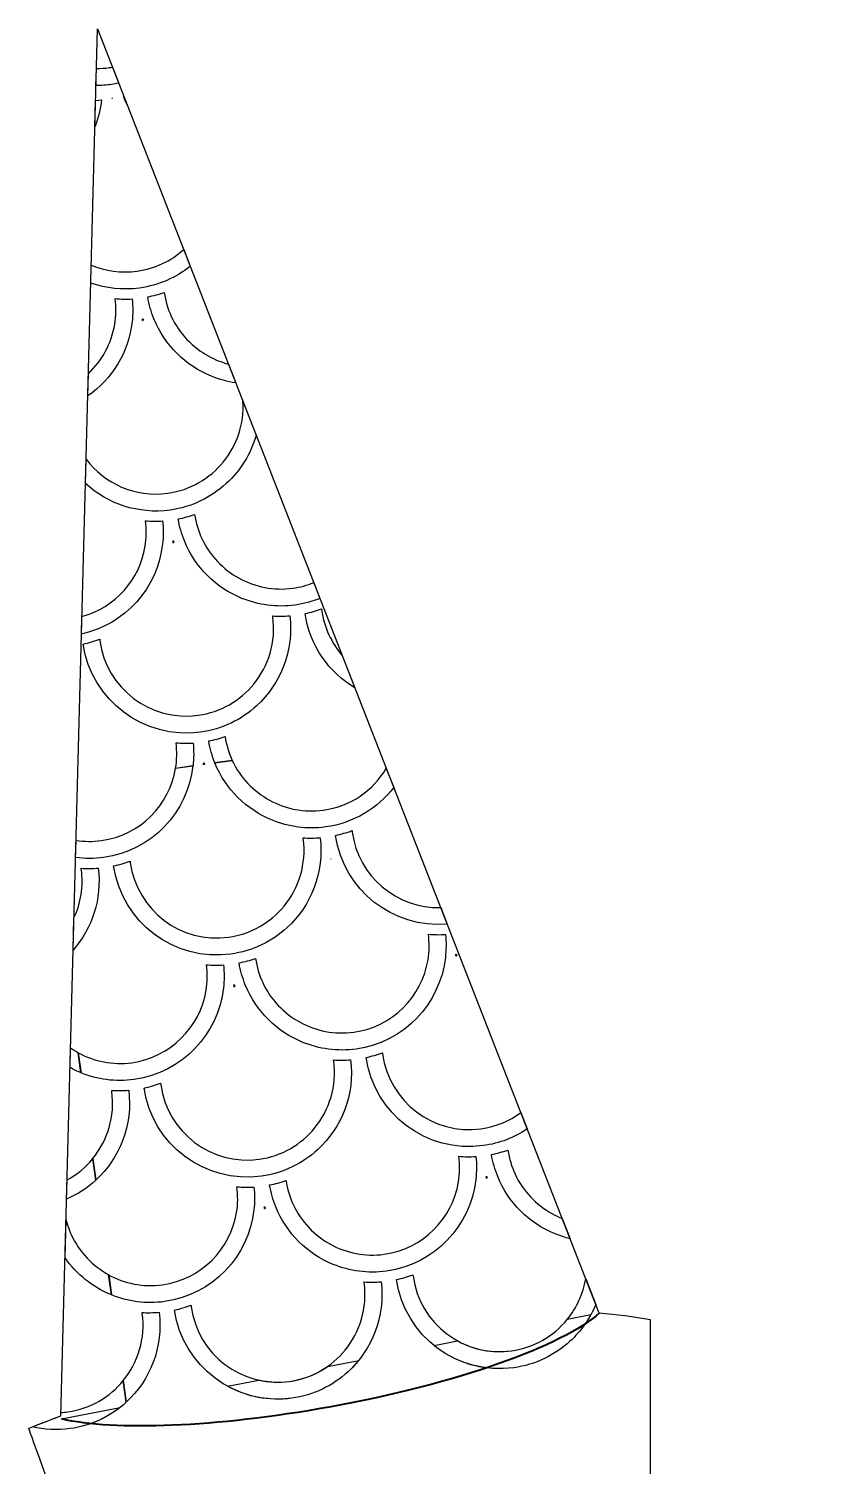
# Model space of a CAD drawing. Header units: millimetres. Extents: x -101 to 196, y -76 to 155.
# Drawn here: x 81.1 to 109, y 38.2 to 88.6 of the extents above; entities that cross this region are included whole.
import ezdxf

# ---------------------------------------------------------------- set-up
doc = ezdxf.new("R2010")
doc.units = ezdxf.units.MM
doc.header["$MEASUREMENT"] = 0
doc.layers.add('Capa 1', color=7, linetype='Continuous')

msp = doc.modelspace()

# ---------------------------------------------------------------- linework, layer by layer
at = {"layer": 'Capa 1', "color": 7}
msp.add_open_spline([(101.0915, 43.6008), (101.0915, 43.6008), (83.5178, 88.5625), (83.5178, 88.5625), (83.5178, 88.5625), (83.5178, 88.5625), (82.2351, 39.9936), (82.2351, 39.9936), (82.2351, 39.9936), (81.5177, 39.7235), (81.1096, 39.5536), (81.1096, 39.5536), (81.1096, 39.5536), (81.1096, 39.5537), (81.1096, 39.5536), (83.2878, 33.5646), (83.2878, 33.5646), (83.5726, 33.5312), (83.8969, 33.5164), (84.2544, 33.5178), (84.2544, 33.5178), (84.2544, 33.5178), (89.0519, 5.1901), (89.0519, 5.1901), (89.0519, 5.1901), (87.7871, 5.0991), (86.4712, 5.0137), (86.2889, 5.038), (86.2889, 5.038), (88.7327, -1.5551), (88.7327, -1.5551), (88.7327, -1.5551), (88.7327, -1.5551), (88.7327, -1.5551), (89.0189, -1.5742), (89.5426, -1.5891), (89.5426, -1.5891), (89.5426, -1.5891), (97.1742, -41.3032), (97.1742, -41.3032), (97.1742, -41.3032), (97.2788, -42.3728), (98.8213, -43.0054), (99.8805, -43.1657), (99.8805, -43.1657), (99.8805, -43.1657), (102.3533, -43.1656), (102.3533, -43.1656), (102.3533, -43.1656), (103.1722, -43.2549), (103.9525, -43.2453), (104.687, -43.1657), (104.687, -43.1657), (104.687, -43.1657), (166.8236, -43.1656), (166.8236, -43.1656), (166.8236, -43.1656), (166.8236, -43.1656), (166.8236, -43.1646), (166.8236, -43.1646), (166.8236, -43.1646), (168.9945, -43.4017), (171.5685, -43.0267), (174.3454, -41.3032), (174.3454, -41.3032), (174.3454, -41.3032), (181.9771, -1.5891), (181.9771, -1.5891), (181.9771, -1.5891), (182.5008, -1.5742), (182.7869, -1.5551), (182.7869, -1.5551), (182.7869, -1.5551), (182.7869, -1.5551), (182.7869, -1.5551), (185.2307, 5.038), (185.2307, 5.038), (185.0485, 5.0137), (183.7326, 5.099), (182.4677, 5.1901), (182.4677, 5.1901), (182.4677, 5.1901), (187.2655, 33.5179), (187.2655, 33.5179), (187.2655, 33.5179), (187.6229, 33.5165), (187.947, 33.5311), (188.2318, 33.5646), (188.2318, 33.5646), (190.4103, 39.5537), (190.4101, 39.5536), (190.4101, 39.5536), (190.4101, 39.5536), (190.4103, 39.5537), (190.002, 39.7235), (189.2846, 39.9935), (189.2846, 39.9935), (189.2846, 39.9935), (188.0021, 88.5625), (188.0021, 88.5625), (188.0021, 88.5625), (188.0021, 88.5625), (170.4282, 43.6008), (170.4282, 43.6008), (170.4282, 43.6008), (169.8131, 43.5511), (169.2116, 43.4743), (168.6301, 43.3653), (168.6301, 43.3653), (168.6301, 43.3653), (168.6302, 37.3763), (168.6302, 37.3763), (168.6302, 37.3763), (168.6302, 37.3763), (168.9973, 37.2695), (169.634, 37.0914), (169.634, 37.0914), (169.634, 37.0914), (165.7729, 7.5644), (165.7729, 7.5644), (165.7729, 7.5644), (164.7009, 7.8656), (162.724, 8.446), (162.724, 8.446), (162.724, 8.446), (162.724, 8.446), (163.7881, 0.831), (163.7881, 0.831), (163.7881, 0.831), (163.9961, 0.768), (164.2035, 0.7069), (164.4106, 0.6471), (164.4106, 0.6471), (164.4106, 0.6471), (162.351, -19.3032), (162.351, -19.3032), (162.351, -19.3032), (162.351, -19.3032), (109.1688, -19.3032), (109.1688, -19.3032), (109.1688, -19.3032), (109.1688, -19.3032), (107.109, 0.6471), (107.109, 0.6471), (107.109, 0.6471), (107.3162, 0.7069), (107.5236, 0.7679), (107.7316, 0.8309), (107.7316, 0.8309), (107.7316, 0.8309), (108.7957, 8.4461), (108.7957, 8.4461), (108.7957, 8.4461), (108.7957, 8.4461), (106.8187, 7.8655), (105.7469, 7.5644), (105.7469, 7.5644), (105.7469, 7.5644), (101.8857, 37.0914), (101.8857, 37.0914), (101.8857, 37.0914), (102.5223, 37.2695), (102.8895, 37.3762), (102.8895, 37.3762), (102.8895, 37.3762), (102.8895, 37.3762), (102.8895, 43.3653), (102.8895, 43.3653), (102.8895, 43.3653), (102.308, 43.4744), (101.7066, 43.551), (101.0915, 43.6008)], degree=3, knots=[0, 0, 0, 0, 0.0227273, 0.0227273, 0.0227273, 0.0227273, 0.0454545, 0.0454545, 0.0454545, 0.0454545, 0.0681818, 0.0681818, 0.0681818, 0.0681818, 0.0909091, 0.0909091, 0.0909091, 0.0909091, 0.1136364, 0.1136364, 0.1136364, 0.1136364, 0.1363636, 0.1363636, 0.1363636, 0.1363636, 0.1590909, 0.1590909, 0.1590909, 0.1590909, 0.1818182, 0.1818182, 0.1818182, 0.1818182, 0.2045455, 0.2045455, 0.2045455, 0.2045455, 0.2272727, 0.2272727, 0.2272727, 0.2272727, 0.25, 0.25, 0.25, 0.25, 0.2727273, 0.2727273, 0.2727273, 0.2727273, 0.2954545, 0.2954545, 0.2954545, 0.2954545, 0.3181818, 0.3181818, 0.3181818, 0.3181818, 0.3409091, 0.3409091, 0.3409091, 0.3409091, 0.3636364, 0.3636364, 0.3636364, 0.3636364, 0.3863636, 0.3863636, 0.3863636, 0.3863636, 0.4090909, 0.4090909, 0.4090909, 0.4090909, 0.4318182, 0.4318182, 0.4318182, 0.4318182, 0.4545455, 0.4545455, 0.4545455, 0.4545455, 0.4772727, 0.4772727, 0.4772727, 0.4772727, 0.5, 0.5, 0.5, 0.5, 0.5227273, 0.5227273, 0.5227273, 0.5227273, 0.5454545, 0.5454545, 0.5454545, 0.5454545, 0.5681818, 0.5681818, 0.5681818, 0.5681818, 0.5909091, 0.5909091, 0.5909091, 0.5909091, 0.6136364, 0.6136364, 0.6136364, 0.6136364, 0.6363636, 0.6363636, 0.6363636, 0.6363636, 0.6590909, 0.6590909, 0.6590909, 0.6590909, 0.6818182, 0.6818182, 0.6818182, 0.6818182, 0.7045455, 0.7045455, 0.7045455, 0.7045455, 0.7272727, 0.7272727, 0.7272727, 0.7272727, 0.75, 0.75, 0.75, 0.75, 0.7727273, 0.7727273, 0.7727273, 0.7727273, 0.7954545, 0.7954545, 0.7954545, 0.7954545, 0.8181818, 0.8181818, 0.8181818, 0.8181818, 0.8409091, 0.8409091, 0.8409091, 0.8409091, 0.8636364, 0.8636364, 0.8636364, 0.8636364, 0.8863636, 0.8863636, 0.8863636, 0.8863636, 0.9090909, 0.9090909, 0.9090909, 0.9090909, 0.9318182, 0.9318182, 0.9318182, 0.9318182, 0.9545455, 0.9545455, 0.9545455, 0.9545455, 1, 1, 1, 1], dxfattribs=at)
at = {"layer": 'Capa 1', "lineweight": 9}
msp.add_open_spline([(101.0915, 43.6008), (101.0915, 43.6008), (83.5178, 88.5625), (83.5178, 88.5625), (83.5178, 88.5625), (83.5178, 88.5625), (82.2351, 39.9936), (82.2351, 39.9936), (82.2351, 39.9936), (81.5177, 39.7235), (81.1096, 39.5536), (81.1096, 39.5536), (81.1096, 39.5536), (81.1096, 39.5536), (81.1096, 39.5536), (83.2878, 33.5646), (83.2878, 33.5646), (83.5726, 33.5312), (83.8969, 33.5164), (84.2544, 33.5178), (84.2544, 33.5178), (84.2544, 33.5178), (89.0519, 5.1901), (89.0519, 5.1901), (89.0519, 5.1901), (87.7871, 5.0991), (86.4712, 5.0137), (86.2889, 5.038), (86.2889, 5.038), (88.7327, -1.5551), (88.7327, -1.5551), (88.7327, -1.5551), (88.7327, -1.5551), (88.7327, -1.5551), (89.0189, -1.5742), (89.5426, -1.5891), (89.5426, -1.5891), (89.5426, -1.5891), (97.1742, -41.3032), (97.1742, -41.3032), (97.1742, -41.3032), (97.2788, -42.3728), (98.8213, -43.0054), (99.8805, -43.1657), (99.8805, -43.1657), (99.8805, -43.1657), (102.3533, -43.1656), (102.3533, -43.1656), (102.3533, -43.1656), (103.1722, -43.2549), (103.9525, -43.2453), (104.687, -43.1657), (104.687, -43.1657), (104.687, -43.1657), (166.8236, -43.1656), (166.8236, -43.1656), (166.8236, -43.1656), (166.8236, -43.1656), (166.8236, -43.1646), (166.8236, -43.1646), (166.8236, -43.1646), (168.9945, -43.4017), (171.5685, -43.0267), (174.3454, -41.3032), (174.3454, -41.3032), (174.3454, -41.3032), (181.9771, -1.5891), (181.9771, -1.5891), (181.9771, -1.5891), (182.5008, -1.5742), (182.7869, -1.5551), (182.7869, -1.5551), (182.7869, -1.5551), (182.7869, -1.5551), (182.7869, -1.5551), (185.2307, 5.038), (185.2307, 5.038), (185.0485, 5.0137), (183.7326, 5.099), (182.4677, 5.1901), (182.4677, 5.1901), (182.4677, 5.1901), (187.2655, 33.5179), (187.2655, 33.5179), (187.2655, 33.5179), (187.6229, 33.5165), (187.947, 33.5311), (188.2318, 33.5646), (188.2318, 33.5646), (190.4103, 39.5537), (190.4101, 39.5536), (190.4101, 39.5536), (190.4101, 39.5536), (190.4101, 39.5536), (190.002, 39.7235), (189.2846, 39.9935), (189.2846, 39.9935), (189.2846, 39.9935), (188.0021, 88.5625), (188.0021, 88.5625), (188.0021, 88.5625), (188.0021, 88.5625), (170.4282, 43.6008), (170.4282, 43.6008), (170.4282, 43.6008), (169.8131, 43.5511), (169.2116, 43.4743), (168.6301, 43.3653), (168.6301, 43.3653), (168.6301, 43.3653), (168.6302, 37.3763), (168.6302, 37.3763), (168.6302, 37.3763), (168.6302, 37.3763), (168.9973, 37.2695), (169.634, 37.0914), (169.634, 37.0914), (169.634, 37.0914), (165.7729, 7.5644), (165.7729, 7.5644), (165.7729, 7.5644), (164.7009, 7.8656), (162.724, 8.446), (162.724, 8.446), (162.724, 8.446), (162.724, 8.446), (163.7881, 0.831), (163.7881, 0.831), (163.7881, 0.831), (163.9961, 0.768), (164.2035, 0.7069), (164.4106, 0.6471), (164.4106, 0.6471), (164.4106, 0.6471), (162.351, -19.3032), (162.351, -19.3032), (162.351, -19.3032), (162.351, -19.3032), (109.1688, -19.3032), (109.1688, -19.3032), (109.1688, -19.3032), (109.1688, -19.3032), (107.109, 0.6471), (107.109, 0.6471), (107.109, 0.6471), (107.3162, 0.7069), (107.5236, 0.7679), (107.7316, 0.8309), (107.7316, 0.8309), (107.7316, 0.8309), (108.7957, 8.4461), (108.7957, 8.4461), (108.7957, 8.4461), (108.7957, 8.4461), (106.8187, 7.8655), (105.7469, 7.5644), (105.7469, 7.5644), (105.7469, 7.5644), (101.8857, 37.0914), (101.8857, 37.0914), (101.8857, 37.0914), (102.5223, 37.2695), (102.8895, 37.3762), (102.8895, 37.3762), (102.8895, 37.3762), (102.8895, 37.3762), (102.8895, 43.3653), (102.8895, 43.3653), (102.8895, 43.3653), (102.308, 43.4744), (101.7066, 43.551), (101.0915, 43.6008)], degree=3, knots=[0, 0, 0, 0, 0.0227273, 0.0227273, 0.0227273, 0.0227273, 0.0454545, 0.0454545, 0.0454545, 0.0454545, 0.0681818, 0.0681818, 0.0681818, 0.0681818, 0.0909091, 0.0909091, 0.0909091, 0.0909091, 0.1136364, 0.1136364, 0.1136364, 0.1136364, 0.1363636, 0.1363636, 0.1363636, 0.1363636, 0.1590909, 0.1590909, 0.1590909, 0.1590909, 0.1818182, 0.1818182, 0.1818182, 0.1818182, 0.2045455, 0.2045455, 0.2045455, 0.2045455, 0.2272727, 0.2272727, 0.2272727, 0.2272727, 0.25, 0.25, 0.25, 0.25, 0.2727273, 0.2727273, 0.2727273, 0.2727273, 0.2954545, 0.2954545, 0.2954545, 0.2954545, 0.3181818, 0.3181818, 0.3181818, 0.3181818, 0.3409091, 0.3409091, 0.3409091, 0.3409091, 0.3636364, 0.3636364, 0.3636364, 0.3636364, 0.3863636, 0.3863636, 0.3863636, 0.3863636, 0.4090909, 0.4090909, 0.4090909, 0.4090909, 0.4318182, 0.4318182, 0.4318182, 0.4318182, 0.4545455, 0.4545455, 0.4545455, 0.4545455, 0.4772727, 0.4772727, 0.4772727, 0.4772727, 0.5, 0.5, 0.5, 0.5, 0.5227273, 0.5227273, 0.5227273, 0.5227273, 0.5454545, 0.5454545, 0.5454545, 0.5454545, 0.5681818, 0.5681818, 0.5681818, 0.5681818, 0.5909091, 0.5909091, 0.5909091, 0.5909091, 0.6136364, 0.6136364, 0.6136364, 0.6136364, 0.6363636, 0.6363636, 0.6363636, 0.6363636, 0.6590909, 0.6590909, 0.6590909, 0.6590909, 0.6818182, 0.6818182, 0.6818182, 0.6818182, 0.7045455, 0.7045455, 0.7045455, 0.7045455, 0.7272727, 0.7272727, 0.7272727, 0.7272727, 0.75, 0.75, 0.75, 0.75, 0.7727273, 0.7727273, 0.7727273, 0.7727273, 0.7954545, 0.7954545, 0.7954545, 0.7954545, 0.8181818, 0.8181818, 0.8181818, 0.8181818, 0.8409091, 0.8409091, 0.8409091, 0.8409091, 0.8636364, 0.8636364, 0.8636364, 0.8636364, 0.8863636, 0.8863636, 0.8863636, 0.8863636, 0.9090909, 0.9090909, 0.9090909, 0.9090909, 0.9318182, 0.9318182, 0.9318182, 0.9318182, 0.9545455, 0.9545455, 0.9545455, 0.9545455, 1, 1, 1, 1], dxfattribs=at)
at = {"layer": 'Capa 1'}
for points, knots in [([(84.0435, 87.2175), (84.0072, 87.2111), (83.9707, 87.2055), (83.9339, 87.2004), (83.9339, 87.2004), (83.7816, 87.1795), (83.6303, 87.1703), (83.4811, 87.1719), (83.4811, 87.1719), (83.4811, 87.1719), (83.4653, 86.5762), (83.4653, 86.5762), (83.4653, 86.5762), (83.6464, 86.5738), (83.83, 86.5848), (84.0149, 86.6102), (84.0149, 86.6102), (84.0991, 86.6218), (84.1821, 86.6361), (84.2641, 86.6531), (84.2641, 86.6531), (84.2641, 86.6531), (84.0435, 87.2175), (84.0435, 87.2175)], [0, 0, 0, 0, 0.1428571, 0.1428571, 0.1428571, 0.1428571, 0.2857143, 0.2857143, 0.2857143, 0.2857143, 0.4285714, 0.4285714, 0.4285714, 0.4285714, 0.5714286, 0.5714286, 0.5714286, 0.5714286, 0.7142857, 0.7142857, 0.7142857, 0.7142857, 1, 1, 1, 1]), ([(83.6642, 86.0762), (83.6642, 86.0762), (83.4514, 86.047), (83.4514, 86.047), (83.4514, 86.047), (83.4514, 86.047), (83.4272, 85.1334), (83.4272, 85.1334), (83.4272, 85.1334), (83.5464, 85.4321), (83.6273, 85.7487), (83.6642, 86.0762)], [0, 0, 0, 0, 0.25, 0.25, 0.25, 0.25, 0.5, 0.5, 0.5, 0.5, 1, 1, 1, 1]), ([(84.0294, 86.1262), (84.0295, 86.1258), (84.0294, 86.1255), (84.0294, 86.1253), (84.0294, 86.1253), (84.0365, 86.1262), (84.0425, 86.128), (84.0492, 86.1289), (84.0492, 86.1289), (84.0492, 86.1289), (84.0294, 86.1262), (84.0294, 86.1262)], [0, 0, 0, 0, 0.25, 0.25, 0.25, 0.25, 0.5, 0.5, 0.5, 0.5, 1, 1, 1, 1]), ([(84.4476, 86.1836), (84.4476, 86.1836), (84.4303, 86.1812), (84.4303, 86.1812), (84.4303, 86.1812), (84.4691, 86.0854), (84.5118, 85.9918), (84.5582, 85.9006), (84.5582, 85.9006), (84.5582, 85.9006), (84.4476, 86.1836), (84.4476, 86.1836)], [0, 0, 0, 0, 0.25, 0.25, 0.25, 0.25, 0.5, 0.5, 0.5, 0.5, 1, 1, 1, 1]), ([(83.2826, 79.6573), (83.8137, 79.4696), (84.3964, 79.4023), (84.9931, 79.4842), (84.9931, 79.4842), (85.6679, 79.5769), (86.2729, 79.8491), (86.7689, 80.2448), (86.7689, 80.2448), (86.7689, 80.2448), (86.5393, 80.8321), (86.5393, 80.8321), (86.5393, 80.8321), (86.1003, 80.4354), (85.543, 80.161), (84.9121, 80.0744), (84.9121, 80.0744), (84.344, 79.9964), (83.791, 80.0799), (83.2993, 80.2895), (83.2993, 80.2895), (83.2993, 80.2895), (83.2826, 79.6573), (83.2826, 79.6573)], [0, 0, 0, 0, 0.1428571, 0.1428571, 0.1428571, 0.1428571, 0.2857143, 0.2857143, 0.2857143, 0.2857143, 0.4285714, 0.4285714, 0.4285714, 0.4285714, 0.5714286, 0.5714286, 0.5714286, 0.5714286, 0.7142857, 0.7142857, 0.7142857, 0.7142857, 1, 1, 1, 1]), ([(84.7316, 78.3003), (84.7611, 78.5626), (84.7632, 78.8307), (84.7334, 79.1032), (84.7334, 79.1032), (84.5316, 79.0914), (84.3321, 79.094), (84.1358, 79.1117), (84.1358, 79.1117), (84.1757, 78.8067), (84.1698, 78.5059), (84.1231, 78.2167), (84.1231, 78.2167), (84.0133, 77.546), (83.6825, 76.9383), (83.1988, 76.4828), (83.1988, 76.4828), (83.1988, 76.4828), (83.1782, 75.7035), (83.1782, 75.7035), (83.1782, 75.7035), (84.035, 76.2967), (84.6122, 77.2417), (84.7316, 78.3003)], [0, 0, 0, 0, 0.1428571, 0.1428571, 0.1428571, 0.1428571, 0.2857143, 0.2857143, 0.2857143, 0.2857143, 0.4285714, 0.4285714, 0.4285714, 0.4285714, 0.5714286, 0.5714286, 0.5714286, 0.5714286, 0.7142857, 0.7142857, 0.7142857, 0.7142857, 1, 1, 1, 1]), ([(88.1069, 76.8213), (87.8649, 76.8853), (87.6333, 76.9785), (87.4164, 77.0968), (87.4164, 77.0968), (86.8498, 77.4069), (86.3849, 77.8897), (86.1062, 78.4889), (86.1062, 78.4889), (85.9853, 78.7497), (85.9005, 79.032), (85.8557, 79.3305), (85.8557, 79.3305), (85.6709, 79.2643), (85.4779, 79.2143), (85.2799, 79.1752), (85.2799, 79.1752), (85.3251, 78.9061), (85.3994, 78.6489), (85.4976, 78.4053), (85.4976, 78.4053), (85.8734, 77.4791), (86.6086, 76.7586), (87.513, 76.3928), (87.513, 76.3928), (87.784, 76.2833), (88.0695, 76.2048), (88.3646, 76.1621), (88.3646, 76.1621), (88.3646, 76.1621), (88.1069, 76.8213), (88.1069, 76.8213)], [0, 0, 0, 0, 0.1111111, 0.1111111, 0.1111111, 0.1111111, 0.2222222, 0.2222222, 0.2222222, 0.2222222, 0.3333333, 0.3333333, 0.3333333, 0.3333333, 0.4444444, 0.4444444, 0.4444444, 0.4444444, 0.5555556, 0.5555556, 0.5555556, 0.5555556, 0.6666667, 0.6666667, 0.6666667, 0.6666667, 0.7777778, 0.7777778, 0.7777778, 0.7777778, 1, 1, 1, 1]), ([(85.1318, 78.356), (85.1234, 78.3784), (85.113, 78.399), (85.1047, 78.4214), (85.1047, 78.4214), (85.1039, 78.3973), (85.0994, 78.3742), (85.0968, 78.3503), (85.0968, 78.3503), (85.0968, 78.3503), (85.1168, 78.3532), (85.1168, 78.3532), (85.1168, 78.3532), (85.1219, 78.3538), (85.1266, 78.3551), (85.1318, 78.356)], [0, 0, 0, 0, 0.2, 0.2, 0.2, 0.2, 0.4, 0.4, 0.4, 0.4, 0.6, 0.6, 0.6, 0.6, 1, 1, 1, 1]), ([(85.0968, 78.3505), (85.0968, 78.3501), (85.0968, 78.3498), (85.0969, 78.3494), (85.0969, 78.3494), (85.1041, 78.3505), (85.11, 78.3521), (85.1167, 78.3531), (85.1167, 78.3531), (85.1167, 78.3531), (85.0968, 78.3505), (85.0968, 78.3505)], [0, 0, 0, 0, 0.25, 0.25, 0.25, 0.25, 0.5, 0.5, 0.5, 0.5, 1, 1, 1, 1]), ([(83.0971, 72.6337), (83.8704, 71.9261), (84.9408, 71.5547), (86.0606, 71.7084), (86.0606, 71.7084), (86.8253, 71.8135), (87.5005, 72.149), (88.0291, 72.6337), (88.0291, 72.6337), (88.5269, 73.0897), (88.8932, 73.6781), (89.0791, 74.334), (89.0791, 74.334), (89.0791, 74.334), (88.6167, 75.517), (88.6167, 75.517), (88.6167, 75.517), (88.6662, 74.722), (88.4013, 73.9706), (87.9252, 73.3904), (87.9252, 73.3904), (87.4533, 72.8155), (86.7749, 72.4079), (85.9795, 72.2987), (85.9795, 72.2987), (84.842, 72.1425), (83.765, 72.6333), (83.1197, 73.4892), (83.1197, 73.4892), (83.1197, 73.4892), (83.0971, 72.6337), (83.0971, 72.6337)], [0, 0, 0, 0, 0.1111111, 0.1111111, 0.1111111, 0.1111111, 0.2222222, 0.2222222, 0.2222222, 0.2222222, 0.3333333, 0.3333333, 0.3333333, 0.3333333, 0.4444444, 0.4444444, 0.4444444, 0.4444444, 0.5555556, 0.5555556, 0.5555556, 0.5555556, 0.6666667, 0.6666667, 0.6666667, 0.6666667, 0.7777778, 0.7777778, 0.7777778, 0.7777778, 1, 1, 1, 1]), ([(86.9232, 71.5548), (86.7384, 71.4885), (86.5454, 71.4387), (86.3473, 71.3994), (86.3473, 71.3994), (86.3925, 71.1303), (86.4668, 70.8731), (86.565, 70.6295), (86.565, 70.6295), (86.9408, 69.7034), (87.676, 68.9829), (88.5804, 68.6171), (88.5804, 68.6171), (89.1526, 68.3857), (89.7893, 68.293), (90.4447, 68.383), (90.4447, 68.383), (90.7502, 68.4249), (91.0414, 68.5038), (91.3148, 68.614), (91.3148, 68.614), (91.3148, 68.614), (91.0981, 69.1686), (91.0981, 69.1686), (91.0981, 69.1686), (90.8675, 69.0752), (90.6215, 69.0085), (90.3637, 68.9731), (90.3637, 68.9731), (89.6897, 68.8806), (89.0386, 69.0183), (88.4838, 69.321), (88.4838, 69.321), (87.9173, 69.6309), (87.4524, 70.1138), (87.1736, 70.7131), (87.1736, 70.7131), (87.0526, 70.974), (86.968, 71.2562), (86.9232, 71.5548)], [0, 0, 0, 0, 0.0909091, 0.0909091, 0.0909091, 0.0909091, 0.1818182, 0.1818182, 0.1818182, 0.1818182, 0.2727273, 0.2727273, 0.2727273, 0.2727273, 0.3636364, 0.3636364, 0.3636364, 0.3636364, 0.4545455, 0.4545455, 0.4545455, 0.4545455, 0.5454545, 0.5454545, 0.5454545, 0.5454545, 0.6363636, 0.6363636, 0.6363636, 0.6363636, 0.7272727, 0.7272727, 0.7272727, 0.7272727, 0.8181818, 0.8181818, 0.8181818, 0.8181818, 1, 1, 1, 1]), ([(85.799, 70.5245), (85.8286, 70.7868), (85.8306, 71.0549), (85.8008, 71.3276), (85.8008, 71.3276), (85.5992, 71.3157), (85.3995, 71.3182), (85.2032, 71.3358), (85.2032, 71.3358), (85.2432, 71.0307), (85.2373, 70.73), (85.1905, 70.4408), (85.1905, 70.4408), (84.9998, 69.2759), (84.1425, 68.3004), (82.9743, 67.9841), (82.9743, 67.9841), (82.9743, 67.9841), (82.958, 67.3672), (82.958, 67.3672), (82.958, 67.3672), (84.5013, 67.7059), (85.6268, 68.9969), (85.799, 70.5245)], [0, 0, 0, 0, 0.1428571, 0.1428571, 0.1428571, 0.1428571, 0.2857143, 0.2857143, 0.2857143, 0.2857143, 0.4285714, 0.4285714, 0.4285714, 0.4285714, 0.5714286, 0.5714286, 0.5714286, 0.5714286, 0.7142857, 0.7142857, 0.7142857, 0.7142857, 1, 1, 1, 1]), ([(86.1993, 70.5801), (86.1908, 70.6025), (86.1805, 70.6231), (86.1721, 70.6456), (86.1721, 70.6456), (86.1713, 70.6217), (86.1668, 70.5986), (86.1642, 70.5745), (86.1642, 70.5745), (86.1642, 70.5745), (86.1842, 70.5773), (86.1842, 70.5773), (86.1842, 70.5773), (86.1893, 70.5781), (86.194, 70.5793), (86.1993, 70.5801)], [0, 0, 0, 0, 0.2, 0.2, 0.2, 0.2, 0.4, 0.4, 0.4, 0.4, 0.6, 0.6, 0.6, 0.6, 1, 1, 1, 1]), ([(86.1642, 70.5745), (86.1642, 70.5745), (86.1643, 70.574), (86.1643, 70.5736), (86.1643, 70.5736), (86.1715, 70.5745), (86.1774, 70.5763), (86.1841, 70.5772), (86.1841, 70.5772), (86.1841, 70.5772), (86.1642, 70.5745), (86.1642, 70.5745)], [0, 0, 0, 0, 0.25, 0.25, 0.25, 0.25, 0.5, 0.5, 0.5, 0.5, 1, 1, 1, 1]), ([(90.2551, 68.0081), (90.0526, 67.9926), (89.8521, 67.9884), (89.6549, 68.0024), (89.6549, 68.0024), (89.6564, 67.9912), (89.6599, 67.9805), (89.6615, 67.9689), (89.6615, 67.9689), (89.7822, 67.0907), (89.5139, 66.2498), (88.9926, 65.6147), (88.9926, 65.6147), (88.5208, 65.0397), (87.8424, 64.6321), (87.047, 64.5229), (87.047, 64.5229), (85.3733, 64.2932), (83.8307, 65.4635), (83.601, 67.1369), (83.601, 67.1369), (83.5986, 67.1542), (83.5982, 67.1713), (83.5966, 67.1885), (83.5966, 67.1885), (83.4104, 67.1179), (83.2171, 67.061), (83.0176, 67.0181), (83.0176, 67.0181), (83.3102, 65.0395), (85.1414, 63.66), (87.128, 63.9327), (87.128, 63.9327), (87.8928, 64.0378), (88.568, 64.3731), (89.0965, 64.8578), (89.0965, 64.8578), (89.9418, 65.632), (90.4084, 66.7886), (90.2551, 68.0081)], [0, 0, 0, 0, 0.0909091, 0.0909091, 0.0909091, 0.0909091, 0.1818182, 0.1818182, 0.1818182, 0.1818182, 0.2727273, 0.2727273, 0.2727273, 0.2727273, 0.3636364, 0.3636364, 0.3636364, 0.3636364, 0.4545455, 0.4545455, 0.4545455, 0.4545455, 0.5454545, 0.5454545, 0.5454545, 0.5454545, 0.6363636, 0.6363636, 0.6363636, 0.6363636, 0.7272727, 0.7272727, 0.7272727, 0.7272727, 0.8181818, 0.8181818, 0.8181818, 0.8181818, 1, 1, 1, 1]), ([(92.0954, 66.6169), (91.7192, 67.05), (91.4603, 67.5936), (91.3765, 68.2043), (91.3765, 68.2043), (91.3741, 68.2216), (91.3744, 68.2388), (91.372, 68.2559), (91.372, 68.2559), (91.1866, 68.1853), (90.9932, 68.1285), (90.7937, 68.0855), (90.7937, 68.0855), (90.9607, 66.9568), (91.6284, 66.0232), (92.5398, 65.4799), (92.5398, 65.4799), (92.5398, 65.4799), (92.0954, 66.6169), (92.0954, 66.6169)], [0, 0, 0, 0, 0.1666667, 0.1666667, 0.1666667, 0.1666667, 0.3333333, 0.3333333, 0.3333333, 0.3333333, 0.5, 0.5, 0.5, 0.5, 0.6666667, 0.6666667, 0.6666667, 0.6666667, 1, 1, 1, 1]), ([(90.6323, 67.2628), (90.6324, 67.2622), (90.6318, 67.2612), (90.6319, 67.2607), (90.6319, 67.2607), (90.6326, 67.261), (90.6325, 67.2608), (90.6329, 67.2608), (90.6329, 67.2608), (90.6329, 67.2614), (90.6323, 67.262), (90.6323, 67.2628)], [0, 0, 0, 0, 0.25, 0.25, 0.25, 0.25, 0.5, 0.5, 0.5, 0.5, 1, 1, 1, 1]), ([(86.2579, 62.6652), (86.2579, 62.6652), (86.8664, 62.7487), (86.8664, 62.7487), (86.8664, 62.7487), (86.896, 63.0111), (86.8981, 63.279), (86.8682, 63.5517), (86.8682, 63.5517), (86.6666, 63.5397), (86.467, 63.5423), (86.2706, 63.56), (86.2706, 63.56), (86.3105, 63.2549), (86.3047, 62.9542), (86.2579, 62.6652)], [0, 0, 0, 0, 0.2, 0.2, 0.2, 0.2, 0.4, 0.4, 0.4, 0.4, 0.6, 0.6, 0.6, 0.6, 1, 1, 1, 1]), ([(87.4149, 63.6236), (87.46, 63.3545), (87.5343, 63.0972), (87.6325, 62.8538), (87.6325, 62.8538), (87.6325, 62.8538), (88.2411, 62.9374), (88.2411, 62.9374), (88.2411, 62.9374), (88.1201, 63.198), (88.0354, 63.4805), (87.9905, 63.7789), (87.9905, 63.7789), (87.8058, 63.7125), (87.6128, 63.6628), (87.4149, 63.6236)], [0, 0, 0, 0, 0.2, 0.2, 0.2, 0.2, 0.4, 0.4, 0.4, 0.4, 0.6, 0.6, 0.6, 0.6, 1, 1, 1, 1]), ([(89.6472, 60.8465), (90.2193, 60.6151), (90.856, 60.5224), (91.5114, 60.6123), (91.5114, 60.6123), (92.4984, 60.7479), (93.3374, 61.2663), (93.9012, 61.997), (93.9012, 61.997), (93.9012, 61.997), (93.6402, 62.6647), (93.6402, 62.6647), (93.6402, 62.6647), (93.1801, 61.8951), (92.3875, 61.3337), (91.4304, 61.2023), (91.4304, 61.2023), (90.7565, 61.1098), (90.1054, 61.2477), (89.5505, 61.5504), (89.5505, 61.5504), (88.984, 61.8603), (88.5191, 62.3432), (88.2403, 62.9425), (88.2403, 62.9425), (88.2403, 62.9425), (87.6319, 62.859), (87.6319, 62.859), (87.6319, 62.859), (88.0075, 61.9327), (88.7428, 61.2122), (89.6472, 60.8465)], [0, 0, 0, 0, 0.1111111, 0.1111111, 0.1111111, 0.1111111, 0.2222222, 0.2222222, 0.2222222, 0.2222222, 0.3333333, 0.3333333, 0.3333333, 0.3333333, 0.4444444, 0.4444444, 0.4444444, 0.4444444, 0.5555556, 0.5555556, 0.5555556, 0.5555556, 0.6666667, 0.6666667, 0.6666667, 0.6666667, 0.7777778, 0.7777778, 0.7777778, 0.7777778, 1, 1, 1, 1]), ([(86.8657, 62.7539), (86.8657, 62.7539), (86.2572, 62.6703), (86.2572, 62.6703), (86.2572, 62.6703), (86.046, 61.3801), (85.0174, 60.3219), (83.654, 60.1348), (83.654, 60.1348), (83.3515, 60.0932), (83.0538, 60.0981), (82.7673, 60.1435), (82.7673, 60.1435), (82.7673, 60.1435), (82.7514, 59.5442), (82.7514, 59.5442), (82.7514, 59.5442), (83.0704, 59.5006), (83.4005, 59.4989), (83.735, 59.5448), (83.735, 59.5448), (85.426, 59.7769), (86.6829, 61.1323), (86.8657, 62.7539)], [0, 0, 0, 0, 0.1428571, 0.1428571, 0.1428571, 0.1428571, 0.2857143, 0.2857143, 0.2857143, 0.2857143, 0.4285714, 0.4285714, 0.4285714, 0.4285714, 0.5714286, 0.5714286, 0.5714286, 0.5714286, 0.7142857, 0.7142857, 0.7142857, 0.7142857, 1, 1, 1, 1]), ([(87.2309, 62.8041), (87.231, 62.8037), (87.231, 62.8032), (87.231, 62.803), (87.231, 62.803), (87.2382, 62.8041), (87.2441, 62.8057), (87.2508, 62.8067), (87.2508, 62.8067), (87.2508, 62.8067), (87.2309, 62.8041), (87.2309, 62.8041)], [0, 0, 0, 0, 0.25, 0.25, 0.25, 0.25, 0.5, 0.5, 0.5, 0.5, 1, 1, 1, 1]), ([(87.2316, 62.7989), (87.2316, 62.7989), (87.2516, 62.8015), (87.2516, 62.8015), (87.2516, 62.8015), (87.2567, 62.8023), (87.2614, 62.8034), (87.2666, 62.8041), (87.2666, 62.8041), (87.2583, 62.8267), (87.2479, 62.8473), (87.2396, 62.8697), (87.2396, 62.8697), (87.2387, 62.846), (87.2342, 62.8227), (87.2316, 62.7989)], [0, 0, 0, 0, 0.2, 0.2, 0.2, 0.2, 0.4, 0.4, 0.4, 0.4, 0.6, 0.6, 0.6, 0.6, 1, 1, 1, 1]), ([(91.8604, 60.3151), (92.1435, 58.4019), (93.8639, 57.0491), (95.7731, 57.2077), (95.7731, 57.2077), (95.7731, 57.2077), (95.5448, 57.7919), (95.5448, 57.7919), (95.5448, 57.7919), (94.009, 57.7543), (92.6571, 58.8758), (92.4432, 60.4338), (92.4432, 60.4338), (92.4408, 60.451), (92.4411, 60.4681), (92.4388, 60.4851), (92.4388, 60.4851), (92.2532, 60.4147), (92.0599, 60.3579), (91.8604, 60.3151)], [0, 0, 0, 0, 0.1666667, 0.1666667, 0.1666667, 0.1666667, 0.3333333, 0.3333333, 0.3333333, 0.3333333, 0.5, 0.5, 0.5, 0.5, 0.6666667, 0.6666667, 0.6666667, 0.6666667, 1, 1, 1, 1]), ([(84.0843, 59.2476), (84.3769, 57.2687), (86.2082, 55.8892), (88.1947, 56.1619), (88.1947, 56.1619), (88.9595, 56.267), (89.6347, 56.6025), (90.1632, 57.0873), (90.1632, 57.0873), (91.0084, 57.8615), (91.4752, 59.0178), (91.3218, 60.2376), (91.3218, 60.2376), (91.1193, 60.222), (90.9188, 60.2178), (90.7216, 60.2318), (90.7216, 60.2318), (90.7232, 60.2206), (90.7266, 60.2098), (90.7282, 60.1983), (90.7282, 60.1983), (90.8489, 59.3199), (90.5806, 58.4792), (90.0593, 57.8439), (90.0593, 57.8439), (89.5875, 57.269), (88.9091, 56.8613), (88.1137, 56.7521), (88.1137, 56.7521), (86.44, 56.5223), (84.8975, 57.6927), (84.6677, 59.3664), (84.6677, 59.3664), (84.6654, 59.3836), (84.6649, 59.4006), (84.6633, 59.4178), (84.6633, 59.4178), (84.4771, 59.3474), (84.2838, 59.2905), (84.0843, 59.2476)], [0, 0, 0, 0, 0.0909091, 0.0909091, 0.0909091, 0.0909091, 0.1818182, 0.1818182, 0.1818182, 0.1818182, 0.2727273, 0.2727273, 0.2727273, 0.2727273, 0.3636364, 0.3636364, 0.3636364, 0.3636364, 0.4545455, 0.4545455, 0.4545455, 0.4545455, 0.5454545, 0.5454545, 0.5454545, 0.5454545, 0.6363636, 0.6363636, 0.6363636, 0.6363636, 0.7272727, 0.7272727, 0.7272727, 0.7272727, 0.8181818, 0.8181818, 0.8181818, 0.8181818, 1, 1, 1, 1]), ([(91.699, 59.4922), (91.6992, 59.4912), (91.6985, 59.4906), (91.6986, 59.4899), (91.6986, 59.4899), (91.6993, 59.4901), (91.6992, 59.49), (91.6996, 59.49), (91.6996, 59.49), (91.6996, 59.4909), (91.6991, 59.4911), (91.699, 59.4922)], [0, 0, 0, 0, 0.25, 0.25, 0.25, 0.25, 0.5, 0.5, 0.5, 0.5, 1, 1, 1, 1]), ([(83.5454, 59.1701), (83.3436, 59.1545), (83.1427, 59.1503), (82.9455, 59.1644), (82.9455, 59.1644), (82.9478, 59.1531), (82.9505, 59.1424), (82.9521, 59.1309), (82.9521, 59.1309), (83.0349, 58.5282), (82.9349, 57.9432), (82.6956, 57.4302), (82.6956, 57.4302), (82.6956, 57.4302), (82.6659, 56.3043), (82.6659, 56.3043), (82.6659, 56.3043), (83.3319, 57.0632), (83.6813, 58.0919), (83.5454, 59.1701)], [0, 0, 0, 0, 0.1666667, 0.1666667, 0.1666667, 0.1666667, 0.3333333, 0.3333333, 0.3333333, 0.3333333, 0.5, 0.5, 0.5, 0.5, 0.6666667, 0.6666667, 0.6666667, 0.6666667, 1, 1, 1, 1]), ([(83.9226, 58.4247), (83.9227, 58.4237), (83.9227, 58.4232), (83.9228, 58.4225), (83.9228, 58.4225), (83.9228, 58.4225), (83.9235, 58.4227), (83.9235, 58.4227), (83.9235, 58.4227), (83.9234, 58.4234), (83.9233, 58.4236), (83.9226, 58.4247)], [0, 0, 0, 0, 0.25, 0.25, 0.25, 0.25, 0.5, 0.5, 0.5, 0.5, 1, 1, 1, 1]), ([(95.1006, 55.9619), (94.8894, 54.6716), (93.8602, 53.6137), (92.4979, 53.4267), (92.4979, 53.4267), (91.8239, 53.3341), (91.1728, 53.4719), (90.618, 53.7745), (90.618, 53.7745), (90.0514, 54.0845), (89.5865, 54.5674), (89.3077, 55.1666), (89.3077, 55.1666), (89.1868, 55.4274), (89.1021, 55.7097), (89.0572, 56.0083), (89.0572, 56.0083), (88.8725, 55.942), (88.6795, 55.8921), (88.4815, 55.8529), (88.4815, 55.8529), (88.5267, 55.5838), (88.601, 55.3266), (88.6992, 55.0831), (88.6992, 55.0831), (89.075, 54.1568), (89.8102, 53.4363), (90.7146, 53.0705), (90.7146, 53.0705), (91.2867, 52.8391), (91.9235, 52.7465), (92.5789, 52.8365), (92.5789, 52.8365), (94.2694, 53.0686), (95.5258, 54.4238), (95.709, 56.0453), (95.709, 56.0453), (95.7386, 56.3077), (95.7403, 56.5758), (95.7111, 56.8484), (95.7111, 56.8484), (95.5094, 56.8366), (95.3099, 56.8392), (95.1129, 56.8568), (95.1129, 56.8568), (95.1536, 56.5518), (95.1479, 56.2511), (95.1006, 55.9619)], [0, 0, 0, 0, 0.0769231, 0.0769231, 0.0769231, 0.0769231, 0.1538462, 0.1538462, 0.1538462, 0.1538462, 0.2307692, 0.2307692, 0.2307692, 0.2307692, 0.3076923, 0.3076923, 0.3076923, 0.3076923, 0.3846154, 0.3846154, 0.3846154, 0.3846154, 0.4615385, 0.4615385, 0.4615385, 0.4615385, 0.5384615, 0.5384615, 0.5384615, 0.5384615, 0.6153846, 0.6153846, 0.6153846, 0.6153846, 0.6923077, 0.6923077, 0.6923077, 0.6923077, 0.7692308, 0.7692308, 0.7692308, 0.7692308, 0.8461538, 0.8461538, 0.8461538, 0.8461538, 1, 1, 1, 1]), ([(96.074, 56.0947), (96.0811, 56.0955), (96.0877, 56.0973), (96.0948, 56.0983), (96.0948, 56.0983), (96.0948, 56.0983), (96.0745, 56.0955), (96.0745, 56.0955), (96.0745, 56.0955), (96.0745, 56.0952), (96.0739, 56.0949), (96.074, 56.0947)], [0, 0, 0, 0, 0.25, 0.25, 0.25, 0.25, 0.5, 0.5, 0.5, 0.5, 1, 1, 1, 1]), ([(96.0828, 56.1666), (96.0809, 56.1424), (96.0765, 56.1194), (96.0745, 56.0955), (96.0745, 56.0955), (96.0745, 56.0955), (96.0948, 56.0984), (96.0948, 56.0984), (96.0948, 56.0984), (96.0996, 56.0991), (96.1047, 56.1004), (96.1095, 56.1011), (96.1095, 56.1011), (96.1015, 56.1236), (96.0908, 56.1442), (96.0828, 56.1666)], [0, 0, 0, 0, 0.2, 0.2, 0.2, 0.2, 0.4, 0.4, 0.4, 0.4, 0.6, 0.6, 0.6, 0.6, 1, 1, 1, 1]), ([(87.9332, 54.978), (87.9627, 55.2403), (87.9648, 55.5085), (87.935, 55.781), (87.935, 55.781), (87.7333, 55.7692), (87.5337, 55.7718), (87.3374, 55.7894), (87.3374, 55.7894), (87.3774, 55.4842), (87.3714, 55.1836), (87.3247, 54.8944), (87.3247, 54.8944), (87.1134, 53.6041), (86.0848, 52.5463), (84.7214, 52.3592), (84.7214, 52.3592), (84.0473, 52.2667), (83.3963, 52.4043), (82.8425, 52.7071), (82.8425, 52.7071), (82.8425, 52.7071), (82.9391, 52.0032), (82.9391, 52.0032), (82.9391, 52.0032), (83.5106, 51.7716), (84.148, 51.6791), (84.8024, 51.769), (84.8024, 51.769), (86.4934, 52.0011), (87.7503, 53.3564), (87.9332, 54.978)], [0, 0, 0, 0, 0.1111111, 0.1111111, 0.1111111, 0.1111111, 0.2222222, 0.2222222, 0.2222222, 0.2222222, 0.3333333, 0.3333333, 0.3333333, 0.3333333, 0.4444444, 0.4444444, 0.4444444, 0.4444444, 0.5555556, 0.5555556, 0.5555556, 0.5555556, 0.6666667, 0.6666667, 0.6666667, 0.6666667, 0.7777778, 0.7777778, 0.7777778, 0.7777778, 1, 1, 1, 1]), ([(88.3334, 55.0337), (88.325, 55.0561), (88.3146, 55.0767), (88.3063, 55.0991), (88.3063, 55.0991), (88.3055, 55.075), (88.301, 55.052), (88.2983, 55.028), (88.2983, 55.028), (88.2983, 55.028), (88.3184, 55.0309), (88.3184, 55.0309), (88.3184, 55.0309), (88.3234, 55.0316), (88.3281, 55.0329), (88.3334, 55.0337)], [0, 0, 0, 0, 0.2, 0.2, 0.2, 0.2, 0.4, 0.4, 0.4, 0.4, 0.6, 0.6, 0.6, 0.6, 1, 1, 1, 1]), ([(88.2983, 55.028), (88.2984, 55.0277), (88.2984, 55.0275), (88.2985, 55.0272), (88.2985, 55.0272), (88.3056, 55.0281), (88.3116, 55.0299), (88.3183, 55.0308), (88.3183, 55.0308), (88.3183, 55.0308), (88.2983, 55.028), (88.2983, 55.028)], [0, 0, 0, 0, 0.25, 0.25, 0.25, 0.25, 0.5, 0.5, 0.5, 0.5, 1, 1, 1, 1]), ([(82.5571, 52.1876), (82.682, 52.119), (82.8112, 52.0575), (82.944, 52.0038), (82.944, 52.0038), (82.944, 52.0038), (82.8474, 52.7079), (82.8474, 52.7079), (82.8474, 52.7079), (82.7538, 52.7591), (82.663, 52.8151), (82.5753, 52.8755), (82.5753, 52.8755), (82.5753, 52.8755), (82.5571, 52.1876), (82.5571, 52.1876)], [0, 0, 0, 0, 0.2, 0.2, 0.2, 0.2, 0.4, 0.4, 0.4, 0.4, 0.6, 0.6, 0.6, 0.6, 1, 1, 1, 1]), ([(85.1518, 51.4716), (85.4444, 49.493), (87.2756, 48.1134), (89.2622, 48.3861), (89.2622, 48.3861), (90.0269, 48.4912), (90.7021, 48.8267), (91.2307, 49.3114), (91.2307, 49.3114), (92.076, 50.0856), (92.5426, 51.2422), (92.3893, 52.4617), (92.3893, 52.4617), (92.1868, 52.446), (91.9862, 52.4419), (91.789, 52.456), (91.789, 52.456), (91.7906, 52.4448), (91.7941, 52.434), (91.7957, 52.4224), (91.7957, 52.4224), (91.9163, 51.5441), (91.6481, 50.7034), (91.1268, 50.0681), (91.1268, 50.0681), (90.6549, 49.4932), (89.9765, 49.0856), (89.1811, 48.9764), (89.1811, 48.9764), (87.5074, 48.7468), (85.9649, 49.9171), (85.7352, 51.5905), (85.7352, 51.5905), (85.7328, 51.6078), (85.7323, 51.6249), (85.7307, 51.6419), (85.7307, 51.6419), (85.5445, 51.5714), (85.3512, 51.5146), (85.1518, 51.4716)], [0, 0, 0, 0, 0.0909091, 0.0909091, 0.0909091, 0.0909091, 0.1818182, 0.1818182, 0.1818182, 0.1818182, 0.2727273, 0.2727273, 0.2727273, 0.2727273, 0.3636364, 0.3636364, 0.3636364, 0.3636364, 0.4545455, 0.4545455, 0.4545455, 0.4545455, 0.5454545, 0.5454545, 0.5454545, 0.5454545, 0.6363636, 0.6363636, 0.6363636, 0.6363636, 0.7272727, 0.7272727, 0.7272727, 0.7272727, 0.8181818, 0.8181818, 0.8181818, 0.8181818, 1, 1, 1, 1]), ([(96.9571, 50.044), (95.2834, 49.8142), (93.7404, 50.9845), (93.5106, 52.6579), (93.5106, 52.6579), (93.5083, 52.6752), (93.5085, 52.6924), (93.5062, 52.7093), (93.5062, 52.7093), (93.3208, 52.6389), (93.1273, 52.5821), (92.9279, 52.5391), (92.9279, 52.5391), (93.2206, 50.5605), (95.0514, 49.1808), (97.038, 49.4535), (97.038, 49.4535), (97.6077, 49.5318), (98.1281, 49.7382), (98.5751, 50.0388), (98.5751, 50.0388), (98.5751, 50.0388), (98.3515, 50.6109), (98.3515, 50.6109), (98.3515, 50.6109), (97.9545, 50.3173), (97.4809, 50.1158), (96.9571, 50.044)], [0, 0, 0, 0, 0.125, 0.125, 0.125, 0.125, 0.25, 0.25, 0.25, 0.25, 0.375, 0.375, 0.375, 0.375, 0.5, 0.5, 0.5, 0.5, 0.625, 0.625, 0.625, 0.625, 0.75, 0.75, 0.75, 0.75, 1, 1, 1, 1]), ([(84.6129, 51.3942), (84.4109, 51.3786), (84.2101, 51.3745), (84.013, 51.3885), (84.013, 51.3885), (84.0152, 51.3775), (84.018, 51.3665), (84.0196, 51.355), (84.0196, 51.355), (84.1402, 50.4766), (83.8726, 49.636), (83.3513, 49.0007), (83.3513, 49.0007), (83.3513, 49.0007), (83.4553, 48.2441), (83.4553, 48.2441), (83.4553, 48.2441), (84.2994, 49.0181), (84.7665, 50.1747), (84.6129, 51.3942)], [0, 0, 0, 0, 0.1666667, 0.1666667, 0.1666667, 0.1666667, 0.3333333, 0.3333333, 0.3333333, 0.3333333, 0.5, 0.5, 0.5, 0.5, 0.6666667, 0.6666667, 0.6666667, 0.6666667, 1, 1, 1, 1]), ([(92.7665, 51.7164), (92.7666, 51.7157), (92.7659, 51.7148), (92.766, 51.7141), (92.766, 51.7141), (92.7668, 51.7142), (92.7667, 51.7142), (92.767, 51.7142), (92.767, 51.7142), (92.767, 51.715), (92.7665, 51.7156), (92.7665, 51.7164)], [0, 0, 0, 0, 0.25, 0.25, 0.25, 0.25, 0.5, 0.5, 0.5, 0.5, 1, 1, 1, 1]), ([(84.99, 50.6489), (84.9901, 50.6481), (84.9901, 50.6474), (84.9902, 50.6466), (84.9902, 50.6466), (84.9902, 50.6466), (84.9909, 50.6467), (84.9909, 50.6467), (84.9909, 50.6467), (84.9908, 50.6474), (84.9906, 50.6481), (84.99, 50.6489)], [0, 0, 0, 0, 0.25, 0.25, 0.25, 0.25, 0.5, 0.5, 0.5, 0.5, 1, 1, 1, 1]), ([(82.4355, 47.5813), (82.8168, 47.7452), (83.1617, 47.9712), (83.46, 48.2447), (83.46, 48.2447), (83.46, 48.2447), (83.3562, 49.0015), (83.3562, 49.0015), (83.3562, 49.0015), (83.1081, 48.6989), (82.8027, 48.4427), (82.4532, 48.252), (82.4532, 48.252), (82.4532, 48.252), (82.4355, 47.5813), (82.4355, 47.5813)], [0, 0, 0, 0, 0.2, 0.2, 0.2, 0.2, 0.4, 0.4, 0.4, 0.4, 0.6, 0.6, 0.6, 0.6, 1, 1, 1, 1]), ([(90.1248, 48.2324), (89.94, 48.1661), (89.7469, 48.1164), (89.5489, 48.0771), (89.5489, 48.0771), (89.5941, 47.808), (89.6684, 47.5508), (89.7666, 47.3072), (89.7666, 47.3072), (90.1424, 46.381), (90.8776, 45.6607), (91.782, 45.2949), (91.782, 45.2949), (92.3542, 45.0634), (92.9909, 44.9707), (93.6463, 45.0607), (93.6463, 45.0607), (95.3369, 45.2928), (96.5932, 46.648), (96.7764, 48.2695), (96.7764, 48.2695), (96.8059, 48.5319), (96.8077, 48.8), (96.7785, 49.0728), (96.7785, 49.0728), (96.5769, 49.0608), (96.3773, 49.0634), (96.1803, 49.0809), (96.1803, 49.0809), (96.221, 48.7758), (96.2153, 48.4752), (96.1679, 48.186), (96.1679, 48.186), (95.9569, 46.8958), (94.9277, 45.8378), (93.5653, 45.6508), (93.5653, 45.6508), (92.8913, 45.5584), (92.2402, 45.696), (91.6854, 45.9987), (91.6854, 45.9987), (91.1189, 46.3087), (90.654, 46.7915), (90.3752, 47.3908), (90.3752, 47.3908), (90.2542, 47.6516), (90.1696, 47.9339), (90.1248, 48.2324)], [0, 0, 0, 0, 0.0769231, 0.0769231, 0.0769231, 0.0769231, 0.1538462, 0.1538462, 0.1538462, 0.1538462, 0.2307692, 0.2307692, 0.2307692, 0.2307692, 0.3076923, 0.3076923, 0.3076923, 0.3076923, 0.3846154, 0.3846154, 0.3846154, 0.3846154, 0.4615385, 0.4615385, 0.4615385, 0.4615385, 0.5384615, 0.5384615, 0.5384615, 0.5384615, 0.6153846, 0.6153846, 0.6153846, 0.6153846, 0.6923077, 0.6923077, 0.6923077, 0.6923077, 0.7692308, 0.7692308, 0.7692308, 0.7692308, 0.8461538, 0.8461538, 0.8461538, 0.8461538, 1, 1, 1, 1]), ([(99.7991, 46.9073), (99.6832, 46.9536), (99.5705, 47.0067), (99.4616, 47.0662), (99.4616, 47.0662), (98.895, 47.3762), (98.4301, 47.859), (98.1513, 48.4583), (98.1513, 48.4583), (98.0304, 48.7191), (97.9451, 49.0013), (97.9008, 49.2999), (97.9008, 49.2999), (97.7161, 49.2336), (97.5228, 49.1838), (97.3244, 49.1445), (97.3244, 49.1445), (97.3696, 48.8754), (97.4439, 48.6182), (97.5428, 48.3747), (97.5428, 48.3747), (97.918, 47.4484), (98.6541, 46.7282), (99.5582, 46.3623), (99.5582, 46.3623), (99.726, 46.2944), (99.8995, 46.2384), (100.0773, 46.1955), (100.0773, 46.1955), (100.0773, 46.1955), (99.7991, 46.9073), (99.7991, 46.9073)], [0, 0, 0, 0, 0.1111111, 0.1111111, 0.1111111, 0.1111111, 0.2222222, 0.2222222, 0.2222222, 0.2222222, 0.3333333, 0.3333333, 0.3333333, 0.3333333, 0.4444444, 0.4444444, 0.4444444, 0.4444444, 0.5555556, 0.5555556, 0.5555556, 0.5555556, 0.6666667, 0.6666667, 0.6666667, 0.6666667, 0.7777778, 0.7777778, 0.7777778, 0.7777778, 1, 1, 1, 1]), ([(97.142, 48.3197), (97.142, 48.3195), (97.1414, 48.3191), (97.1414, 48.3187), (97.1414, 48.3187), (97.1486, 48.3196), (97.1551, 48.3215), (97.1622, 48.3225), (97.1622, 48.3225), (97.1622, 48.3225), (97.142, 48.3197), (97.142, 48.3197)], [0, 0, 0, 0, 0.25, 0.25, 0.25, 0.25, 0.5, 0.5, 0.5, 0.5, 1, 1, 1, 1]), ([(97.1769, 48.3253), (97.169, 48.3477), (97.1582, 48.3683), (97.1502, 48.3908), (97.1502, 48.3908), (97.1483, 48.3669), (97.1439, 48.3437), (97.1419, 48.3197), (97.1419, 48.3197), (97.1419, 48.3197), (97.1622, 48.3225), (97.1622, 48.3225), (97.1622, 48.3225), (97.167, 48.3231), (97.1721, 48.3246), (97.1769, 48.3253)], [0, 0, 0, 0, 0.2, 0.2, 0.2, 0.2, 0.4, 0.4, 0.4, 0.4, 0.6, 0.6, 0.6, 0.6, 1, 1, 1, 1]), ([(89.0006, 47.2021), (89.0302, 47.4645), (89.0322, 47.7326), (89.0024, 48.0053), (89.0024, 48.0053), (88.8008, 47.9933), (88.6011, 47.9959), (88.4048, 48.0135), (88.4048, 48.0135), (88.4448, 47.7083), (88.4389, 47.4077), (88.3921, 47.1185), (88.3921, 47.1185), (88.1809, 45.8283), (87.1522, 44.7704), (85.7888, 44.5833), (85.7888, 44.5833), (85.1148, 44.4908), (84.4638, 44.6285), (83.9099, 44.9313), (83.9099, 44.9313), (83.9099, 44.9313), (84.0066, 44.2276), (84.0066, 44.2276), (84.0066, 44.2276), (84.578, 43.9959), (85.2154, 43.9033), (85.8699, 43.9932), (85.8699, 43.9932), (87.5607, 44.2254), (88.8178, 45.5806), (89.0006, 47.2021)], [0, 0, 0, 0, 0.1111111, 0.1111111, 0.1111111, 0.1111111, 0.2222222, 0.2222222, 0.2222222, 0.2222222, 0.3333333, 0.3333333, 0.3333333, 0.3333333, 0.4444444, 0.4444444, 0.4444444, 0.4444444, 0.5555556, 0.5555556, 0.5555556, 0.5555556, 0.6666667, 0.6666667, 0.6666667, 0.6666667, 0.7777778, 0.7777778, 0.7777778, 0.7777778, 1, 1, 1, 1]), ([(89.4008, 47.2578), (89.3924, 47.2802), (89.382, 47.3008), (89.3737, 47.3233), (89.3737, 47.3233), (89.3729, 47.2995), (89.3684, 47.2763), (89.3658, 47.2522), (89.3658, 47.2522), (89.3658, 47.2522), (89.3858, 47.2549), (89.3858, 47.2549), (89.3858, 47.2549), (89.3909, 47.2557), (89.3956, 47.257), (89.4008, 47.2578)], [0, 0, 0, 0, 0.2, 0.2, 0.2, 0.2, 0.4, 0.4, 0.4, 0.4, 0.6, 0.6, 0.6, 0.6, 1, 1, 1, 1]), ([(82.6046, 46.324), (82.5263, 46.4929), (82.4631, 46.6707), (82.4163, 46.8562), (82.4163, 46.8562), (82.4163, 46.8562), (82.3813, 45.5296), (82.3813, 45.5296), (82.3813, 45.5296), (82.7868, 44.9467), (83.3547, 44.4939), (84.0114, 44.2281), (84.0114, 44.2281), (84.0114, 44.2281), (83.9148, 44.9321), (83.9148, 44.9321), (83.9148, 44.9321), (83.3485, 45.2421), (82.8833, 45.7248), (82.6046, 46.324)], [0, 0, 0, 0, 0.1666667, 0.1666667, 0.1666667, 0.1666667, 0.3333333, 0.3333333, 0.3333333, 0.3333333, 0.5, 0.5, 0.5, 0.5, 0.6666667, 0.6666667, 0.6666667, 0.6666667, 1, 1, 1, 1]), ([(89.3658, 47.2522), (89.3658, 47.252), (89.3659, 47.2517), (89.3659, 47.2513), (89.3659, 47.2513), (89.3731, 47.2523), (89.379, 47.254), (89.3857, 47.2549), (89.3857, 47.2549), (89.3857, 47.2549), (89.3658, 47.2522), (89.3658, 47.2522)], [0, 0, 0, 0, 0.25, 0.25, 0.25, 0.25, 0.5, 0.5, 0.5, 0.5, 1, 1, 1, 1]), ([(100.6252, 44.7938), (100.5354, 44.2607), (100.3052, 43.7679), (99.9703, 43.3599), (99.9703, 43.3599), (99.4987, 42.7847), (98.8194, 42.3772), (98.0244, 42.268), (98.0244, 42.268), (96.3509, 42.0384), (94.8078, 43.2086), (94.5781, 44.882), (94.5781, 44.882), (94.5757, 44.8994), (94.576, 44.9165), (94.5736, 44.9336), (94.5736, 44.9336), (94.3882, 44.863), (94.1948, 44.8062), (93.9953, 44.7633), (93.9953, 44.7633), (94.2881, 42.7845), (96.1188, 41.4052), (98.1054, 41.6779), (98.1054, 41.6779), (98.8699, 41.7829), (99.5457, 42.1183), (100.0742, 42.603), (100.0742, 42.603), (100.4644, 42.9606), (100.7738, 43.3997), (100.9788, 43.889), (100.9788, 43.889), (100.9788, 43.889), (100.6252, 44.7938), (100.6252, 44.7938)], [0, 0, 0, 0, 0.1, 0.1, 0.1, 0.1, 0.2, 0.2, 0.2, 0.2, 0.3, 0.3, 0.3, 0.3, 0.4, 0.4, 0.4, 0.4, 0.5, 0.5, 0.5, 0.5, 0.6, 0.6, 0.6, 0.6, 0.7, 0.7, 0.7, 0.7, 0.8, 0.8, 0.8, 0.8, 1, 1, 1, 1]), ([(93.4567, 44.6859), (93.2542, 44.6703), (93.0537, 44.6661), (92.8565, 44.6801), (92.8565, 44.6801), (92.858, 44.669), (92.8615, 44.6582), (92.8631, 44.6466), (92.8631, 44.6466), (92.9837, 43.7684), (92.7155, 42.9275), (92.1942, 42.2924), (92.1942, 42.2924), (91.7224, 41.7172), (91.044, 41.3098), (90.2486, 41.2006), (90.2486, 41.2006), (88.5749, 40.9708), (87.0323, 42.1412), (86.8026, 43.8147), (86.8026, 43.8147), (86.8002, 43.832), (86.7998, 43.8491), (86.7982, 43.8662), (86.7982, 43.8662), (86.612, 43.7956), (86.4187, 43.7388), (86.2192, 43.6958), (86.2192, 43.6958), (86.5119, 41.717), (88.343, 40.3377), (90.3296, 40.6104), (90.3296, 40.6104), (91.0943, 40.7154), (91.7696, 41.0508), (92.2981, 41.5356), (92.2981, 41.5356), (93.1434, 42.3099), (93.61, 43.4663), (93.4567, 44.6859)], [0, 0, 0, 0, 0.0909091, 0.0909091, 0.0909091, 0.0909091, 0.1818182, 0.1818182, 0.1818182, 0.1818182, 0.2727273, 0.2727273, 0.2727273, 0.2727273, 0.3636364, 0.3636364, 0.3636364, 0.3636364, 0.4545455, 0.4545455, 0.4545455, 0.4545455, 0.5454545, 0.5454545, 0.5454545, 0.5454545, 0.6363636, 0.6363636, 0.6363636, 0.6363636, 0.7272727, 0.7272727, 0.7272727, 0.7272727, 0.8181818, 0.8181818, 0.8181818, 0.8181818, 1, 1, 1, 1]), ([(93.8339, 43.9404), (93.834, 43.9397), (93.8334, 43.9389), (93.8335, 43.9384), (93.8335, 43.9384), (93.8341, 43.9385), (93.8341, 43.9385), (93.8344, 43.9385), (93.8344, 43.9385), (93.8344, 43.9391), (93.8339, 43.9397), (93.8339, 43.9404)], [0, 0, 0, 0, 0.25, 0.25, 0.25, 0.25, 0.5, 0.5, 0.5, 0.5, 1, 1, 1, 1]), ([(85.6803, 43.6183), (85.4784, 43.6029), (85.2775, 43.5986), (85.0804, 43.6127), (85.0804, 43.6127), (85.0827, 43.6016), (85.0854, 43.5907), (85.087, 43.5791), (85.087, 43.5791), (85.2077, 42.7009), (84.94, 41.8601), (84.4187, 41.225), (84.4187, 41.225), (84.4187, 41.225), (84.5227, 40.4683), (84.5227, 40.4683), (84.5227, 40.4683), (85.3668, 41.2423), (85.8339, 42.3989), (85.6803, 43.6183)], [0, 0, 0, 0, 0.1666667, 0.1666667, 0.1666667, 0.1666667, 0.3333333, 0.3333333, 0.3333333, 0.3333333, 0.5, 0.5, 0.5, 0.5, 0.6666667, 0.6666667, 0.6666667, 0.6666667, 1, 1, 1, 1]), ([(99.9821, 43.3744), (99.9821, 43.3744), (99.9703, 43.3599), (99.9703, 43.3599), (99.9703, 43.3599), (99.4987, 42.7847), (98.8194, 42.3772), (98.0244, 42.268), (98.0244, 42.268), (97.3476, 42.1751), (96.6922, 42.3114), (96.1362, 42.6171), (96.1362, 42.6171), (96.1362, 42.6171), (95.3143, 42.4552), (95.3143, 42.4552), (95.3143, 42.4552), (95.8344, 42.0352), (96.4681, 41.7579), (97.1514, 41.6721), (97.1514, 41.6721), (98.6393, 42.1673), (99.8367, 42.7001), (100.6077, 43.2135), (100.6077, 43.2135), (100.6802, 43.3178), (100.7474, 43.4258), (100.8088, 43.5372), (100.8088, 43.5372), (100.8088, 43.5372), (99.9821, 43.3744), (99.9821, 43.3744)], [0, 0, 0, 0, 0.1111111, 0.1111111, 0.1111111, 0.1111111, 0.2222222, 0.2222222, 0.2222222, 0.2222222, 0.3333333, 0.3333333, 0.3333333, 0.3333333, 0.4444444, 0.4444444, 0.4444444, 0.4444444, 0.5555556, 0.5555556, 0.5555556, 0.5555556, 0.6666667, 0.6666667, 0.6666667, 0.6666667, 0.7777778, 0.7777778, 0.7777778, 0.7777778, 1, 1, 1, 1]), ([(86.0575, 42.8729), (86.0576, 42.8722), (86.0576, 42.8715), (86.0576, 42.871), (86.0576, 42.871), (86.0576, 42.871), (86.0583, 42.8711), (86.0583, 42.8711), (86.0583, 42.8711), (86.0583, 42.8716), (86.0581, 42.8723), (86.0575, 42.8729)], [0, 0, 0, 0, 0.25, 0.25, 0.25, 0.25, 0.5, 0.5, 0.5, 0.5, 1, 1, 1, 1]), ([(91.5751, 41.7189), (91.1925, 41.4518), (90.7432, 41.2685), (90.2486, 41.2006), (90.2486, 41.2006), (89.8773, 41.1496), (89.5125, 41.1676), (89.1671, 41.2447), (89.1671, 41.2447), (89.1671, 41.2447), (88.0717, 41.029), (88.0717, 41.029), (88.0717, 41.029), (88.7361, 40.6626), (89.5199, 40.4993), (90.3296, 40.6104), (90.3296, 40.6104), (91.0943, 40.7154), (91.7696, 41.0508), (92.2981, 41.5356), (92.2981, 41.5356), (92.4333, 41.6595), (92.5588, 41.7931), (92.6737, 41.9352), (92.6737, 41.9352), (92.6737, 41.9352), (91.5751, 41.7189), (91.5751, 41.7189)], [0, 0, 0, 0, 0.125, 0.125, 0.125, 0.125, 0.25, 0.25, 0.25, 0.25, 0.375, 0.375, 0.375, 0.375, 0.5, 0.5, 0.5, 0.5, 0.625, 0.625, 0.625, 0.625, 0.75, 0.75, 0.75, 0.75, 1, 1, 1, 1]), ([(81.2338, 39.6043), (81.6564, 39.5058), (82.1037, 39.4812), (82.5593, 39.5438), (82.5593, 39.5438), (83.3239, 39.6487), (83.9989, 39.9841), (84.5274, 40.4688), (84.5274, 40.4688), (84.5274, 40.4688), (84.4235, 41.2257), (84.4235, 41.2257), (84.4235, 41.2257), (83.952, 40.6505), (83.2736, 40.2431), (82.4783, 40.1339), (82.4783, 40.1339), (82.3979, 40.1229), (82.3178, 40.1151), (82.2382, 40.1104), (82.2382, 40.1104), (82.2382, 40.1104), (82.2351, 39.9936), (82.2351, 39.9936), (82.2351, 39.9936), (81.7492, 39.8106), (81.4053, 39.6737), (81.2338, 39.6043)], [0, 0, 0, 0, 0.125, 0.125, 0.125, 0.125, 0.25, 0.25, 0.25, 0.25, 0.375, 0.375, 0.375, 0.375, 0.5, 0.5, 0.5, 0.5, 0.625, 0.625, 0.625, 0.625, 0.75, 0.75, 0.75, 0.75, 1, 1, 1, 1]), ([(83.286, 39.7204), (83.6642, 39.8548), (84.0107, 40.0488), (84.3165, 40.2895), (84.3165, 40.2895), (84.3165, 40.2895), (82.2538, 39.8833), (82.2538, 39.8833), (82.2538, 39.8833), (82.5553, 39.8146), (82.9014, 39.7602), (83.286, 39.7204)], [0, 0, 0, 0, 0.25, 0.25, 0.25, 0.25, 0.5, 0.5, 0.5, 0.5, 1, 1, 1, 1])]:
    msp.add_open_spline(points, degree=3, knots=knots, dxfattribs=at)
at = {"layer": 'Capa 1', "color": 250, "lineweight": 40}
msp.add_open_spline([(101.1057, 43.5957), (99.842, 42.4433), (96.1336, 41.1114), (91.6401, 40.2995), (91.6401, 40.2995), (87.6605, 39.5805), (84.115, 39.459), (82.2538, 39.8833)], degree=3, knots=[0, 0, 0, 0, 0.3333333, 0.3333333, 0.3333333, 0.3333333, 1, 1, 1, 1], dxfattribs=at)

doc.saveas('drawing.dxf')
